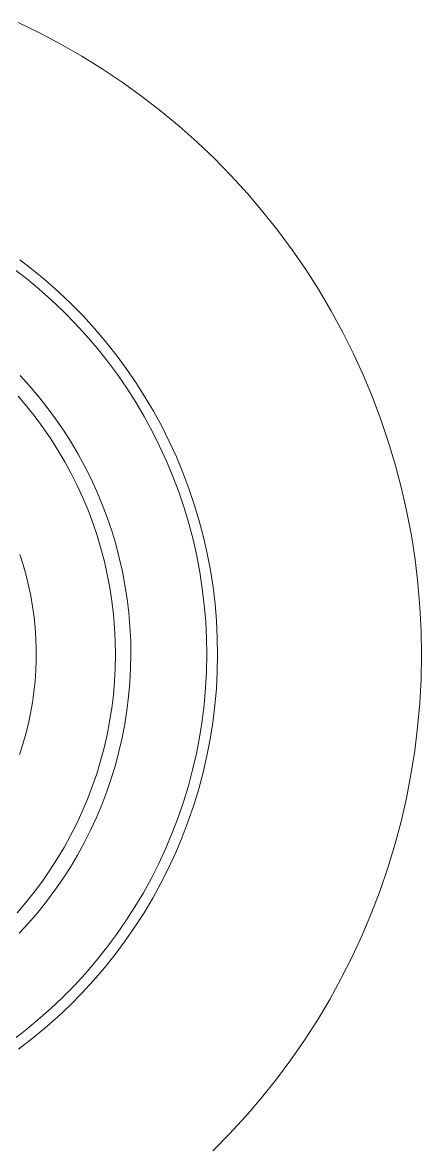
# Model space of a CAD drawing. Header units: inches. Extents: x -12 to 136, y -5 to 104.
# Drawn here: x 15.292 to 16.574, y 1.623 to 5.235 of the extents above; entities that cross this region are included whole.
import ezdxf

# ---------------------------------------------------------------- set-up
doc = ezdxf.new("R2010")
doc.units = ezdxf.units.IN
doc.layers.add('ZANO_R', color=7, linetype='Continuous', lineweight=0)

msp = doc.modelspace()

# ---------------------------------------------------------------- linework, layer by layer
at = {"layer": 'ZANO_R'}
for p, q in [((15.27757, 5.23451), (15.34699, 5.20094)), ((15.34699, 5.20094), (15.41521, 5.16499)), ((15.41521, 5.16499), (15.48215, 5.12671)), ((15.48215, 5.12671), (15.54772, 5.08614)), ((15.54772, 5.08614), (15.61186, 5.04333)), ((15.61186, 5.04333), (15.67448, 4.99833)), ((15.67448, 4.99833), (15.73551, 4.9512)), ((15.73551, 4.9512), (15.79488, 4.90199)), ((15.79488, 4.90199), (15.85251, 4.85076)), ((15.85251, 4.85076), (15.90834, 4.79757)), ((15.90834, 4.79757), (15.9623, 4.74249)), ((15.9623, 4.74249), (16.01433, 4.68557)), ((16.01433, 4.68557), (16.06436, 4.6269)), ((16.06436, 4.6269), (16.11234, 4.56653)), ((16.11234, 4.56653), (16.15821, 4.50454)), ((16.15821, 4.50454), (16.2019, 4.44101)), ((15.26239, 4.44525), (15.30458, 4.41267)), ((15.28311, 4.47306), (15.32625, 4.43975)), ((15.30458, 4.41267), (15.34561, 4.37865)), ((15.32625, 4.43975), (15.3682, 4.40497)), ((16.2019, 4.44101), (16.24338, 4.376)), ((15.34561, 4.37865), (15.38545, 4.34324)), ((15.3682, 4.40497), (15.40894, 4.36876)), ((16.24338, 4.376), (16.28259, 4.30961)), ((15.38545, 4.34324), (15.42404, 4.30648)), ((15.40894, 4.36876), (15.44839, 4.33117)), ((15.42404, 4.30648), (15.46134, 4.2684)), ((15.44839, 4.33117), (15.48653, 4.29224)), ((16.28259, 4.30961), (16.31949, 4.2419)), ((15.46134, 4.2684), (15.49731, 4.22906)), ((15.48653, 4.29224), (15.5233, 4.25202)), ((15.49731, 4.22906), (15.53189, 4.1885)), ((15.5233, 4.25202), (15.55866, 4.21055)), ((16.31949, 4.2419), (16.35403, 4.17295)), ((15.55866, 4.21055), (15.59257, 4.16788)), ((15.53189, 4.1885), (15.56505, 4.14678)), ((15.59257, 4.16788), (15.62499, 4.12407)), ((16.35403, 4.17295), (16.38616, 4.10286)), ((15.56505, 4.14678), (15.59675, 4.10393)), ((15.62499, 4.12407), (15.65587, 4.07917)), ((15.31456, 4.06771), (15.28428, 4.10084)), ((15.59675, 4.10393), (15.62696, 4.06001)), ((16.38616, 4.10286), (16.41586, 4.03169)), ((15.34369, 4.03355), (15.31456, 4.06771)), ((15.62696, 4.06001), (15.65563, 4.01508)), ((15.65587, 4.07917), (15.68518, 4.03323)), ((15.30554, 4.00215), (15.27753, 4.03501)), ((15.37161, 3.99841), (15.34369, 4.03355)), ((15.65563, 4.01508), (15.68273, 3.96919)), ((15.68518, 4.03323), (15.7129, 3.9863)), ((16.41586, 4.03169), (16.44308, 3.95955)), ((15.33241, 3.96835), (15.30554, 4.00215)), ((15.39831, 3.96233), (15.37161, 3.99841)), ((15.7129, 3.9863), (15.73897, 3.93845)), ((15.35809, 3.93364), (15.33241, 3.96835)), ((15.42375, 3.92535), (15.39831, 3.96233)), ((15.68273, 3.96919), (15.70824, 3.92238)), ((15.73897, 3.93845), (15.76338, 3.88972)), ((16.44308, 3.95955), (16.4678, 3.88651)), ((15.38256, 3.89806), (15.35809, 3.93364)), ((15.44789, 3.88751), (15.42375, 3.92535)), ((15.70824, 3.92238), (15.73211, 3.87473)), ((15.40579, 3.86166), (15.38256, 3.89806)), ((15.47071, 3.84886), (15.44789, 3.88751)), ((15.73211, 3.87473), (15.75432, 3.82628)), ((15.76338, 3.88972), (15.78609, 3.84018)), ((16.4678, 3.88651), (16.48998, 3.81265)), ((15.42774, 3.82448), (15.40579, 3.86166)), ((15.49219, 3.80945), (15.47071, 3.84886)), ((15.78609, 3.84018), (15.80708, 3.78989)), ((15.44841, 3.78656), (15.42774, 3.82448)), ((15.51229, 3.76932), (15.49219, 3.80945)), ((15.75432, 3.82628), (15.77485, 3.77709)), ((16.48998, 3.81265), (16.5096, 3.73808)), ((15.46774, 3.74796), (15.44841, 3.78656)), ((15.531, 3.72852), (15.51229, 3.76932)), ((15.77485, 3.77709), (15.79367, 3.72722)), ((15.80708, 3.78989), (15.82632, 3.7389)), ((15.48574, 3.70871), (15.46774, 3.74796)), ((15.54829, 3.68709), (15.531, 3.72852)), ((15.79367, 3.72722), (15.81075, 3.67673)), ((15.82632, 3.7389), (15.84379, 3.68728)), ((16.5096, 3.73808), (16.52664, 3.66288)), ((15.50237, 3.66886), (15.48574, 3.70871)), ((15.56413, 3.6451), (15.54829, 3.68709)), ((15.84379, 3.68728), (15.85947, 3.63508)), ((15.51761, 3.62846), (15.50237, 3.66886)), ((15.81075, 3.67673), (15.82609, 3.62568)), ((16.52664, 3.66288), (16.54106, 3.58713)), ((15.53146, 3.58756), (15.51761, 3.62846)), ((15.57852, 3.60258), (15.56413, 3.6451)), ((15.82609, 3.62568), (15.83965, 3.57414)), ((15.85947, 3.63508), (15.87333, 3.58238)), ((15.54388, 3.5462), (15.53146, 3.58756)), ((15.59143, 3.5596), (15.57852, 3.60258)), ((15.87333, 3.58238), (15.88537, 3.52923)), ((16.54106, 3.58713), (16.55287, 3.51092)), ((15.55486, 3.50444), (15.54388, 3.5462)), ((15.60285, 3.51619), (15.59143, 3.5596)), ((15.83965, 3.57414), (15.85142, 3.52215)), ((15.28361, 3.52648), (15.29407, 3.49372)), ((15.5644, 3.46233), (15.55486, 3.50444)), ((15.61277, 3.47241), (15.60285, 3.51619)), ((15.85142, 3.52215), (15.8614, 3.46979)), ((15.88537, 3.52923), (15.89557, 3.47569)), ((16.55287, 3.51092), (16.56204, 3.43436)), ((15.29407, 3.49372), (15.3034, 3.46061)), ((15.62117, 3.42832), (15.61277, 3.47241)), ((15.8614, 3.46979), (15.86955, 3.41712)), ((15.89557, 3.47569), (15.90391, 3.42184)), ((15.3034, 3.46061), (15.31157, 3.4272)), ((15.57248, 3.41991), (15.5644, 3.46233)), ((16.56204, 3.43436), (16.56855, 3.35753)), ((15.31157, 3.4272), (15.31859, 3.39353)), ((15.57909, 3.37724), (15.57248, 3.41991)), ((15.62804, 3.38396), (15.62117, 3.42832)), ((15.86955, 3.41712), (15.87589, 3.3642)), ((15.90391, 3.42184), (15.91039, 3.36772)), ((15.31859, 3.39353), (15.32444, 3.35964)), ((15.32444, 3.35964), (15.32912, 3.32557)), ((15.58422, 3.33437), (15.57909, 3.37724)), ((15.63337, 3.3394), (15.62804, 3.38396)), ((15.87589, 3.3642), (15.8804, 3.31109)), ((15.91039, 3.36772), (15.915, 3.31342)), ((15.32912, 3.32557), (15.33262, 3.29136)), ((15.58787, 3.29135), (15.58422, 3.33437)), ((15.63717, 3.29467), (15.63337, 3.3394)), ((16.56855, 3.35753), (16.57242, 3.28051)), ((15.33262, 3.29136), (15.33493, 3.25704)), ((15.59004, 3.24822), (15.58787, 3.29135)), ((15.63942, 3.24984), (15.63717, 3.29467)), ((15.8804, 3.31109), (15.88307, 3.25785)), ((15.915, 3.31342), (15.91773, 3.25899)), ((15.33493, 3.25704), (15.33606, 3.22267)), ((15.88307, 3.25785), (15.8839, 3.20456)), ((15.91773, 3.25899), (15.91858, 3.2045)), ((16.57242, 3.28051), (16.57362, 3.20341)), ((15.33606, 3.22267), (15.336, 3.18827)), ((15.59071, 3.20505), (15.59004, 3.24822)), ((15.64012, 3.20496), (15.63942, 3.24984)), ((15.336, 3.18827), (15.33476, 3.1539)), ((15.58989, 3.16187), (15.59071, 3.20505)), ((15.63927, 3.16009), (15.64012, 3.20496)), ((15.8839, 3.20456), (15.88289, 3.15127)), ((15.91858, 3.2045), (15.91755, 3.15001)), ((16.57362, 3.20341), (16.57216, 3.12631)), ((15.33476, 3.1539), (15.33233, 3.1196)), ((15.58759, 3.11876), (15.58989, 3.16187)), ((15.63687, 3.11527), (15.63927, 3.16009)), ((15.88289, 3.15127), (15.88004, 3.09804)), ((15.91755, 3.15001), (15.91464, 3.09559)), ((15.33233, 3.1196), (15.32872, 3.08539)), ((15.58379, 3.07574), (15.58759, 3.11876)), ((15.63293, 3.07055), (15.63687, 3.11527)), ((16.57216, 3.12631), (16.56804, 3.04931)), ((15.32872, 3.08539), (15.32393, 3.05134)), ((15.57852, 3.03289), (15.58379, 3.07574)), ((15.62744, 3.02601), (15.63293, 3.07055)), ((15.88004, 3.09804), (15.87536, 3.04495)), ((15.91464, 3.09559), (15.90985, 3.04131)), ((15.32393, 3.05134), (15.31796, 3.01746)), ((15.87536, 3.04495), (15.86885, 2.99205)), ((15.90985, 3.04131), (15.90319, 2.98722)), ((16.56804, 3.04931), (16.56127, 2.9725)), ((15.31796, 3.01746), (15.31083, 2.98382)), ((15.57176, 2.99024), (15.57852, 3.03289)), ((15.62042, 2.98167), (15.62744, 3.02601)), ((15.31083, 2.98382), (15.30255, 2.95044)), ((15.56354, 2.94785), (15.57176, 2.99024)), ((15.61188, 2.93761), (15.62042, 2.98167)), ((15.86885, 2.99205), (15.86051, 2.9394)), ((15.90319, 2.98722), (15.89467, 2.93339)), ((16.56127, 2.9725), (16.55184, 2.89597)), ((15.30255, 2.95044), (15.29311, 2.91737)), ((15.55387, 2.90577), (15.56354, 2.94785)), ((15.60182, 2.89387), (15.61188, 2.93761)), ((15.86051, 2.9394), (15.85037, 2.88708)), ((15.89467, 2.93339), (15.88429, 2.87989)), ((15.29311, 2.91737), (15.28254, 2.88464)), ((15.54274, 2.86405), (15.55387, 2.90577)), ((15.59025, 2.8505), (15.60182, 2.89387)), ((16.55184, 2.89597), (16.53979, 2.8198)), ((15.53018, 2.82273), (15.54274, 2.86405)), ((15.85037, 2.88708), (15.83842, 2.83513)), ((15.88429, 2.87989), (15.87208, 2.82678)), ((15.51621, 2.78188), (15.53018, 2.82273)), ((15.5772, 2.80755), (15.59025, 2.8505)), ((15.83842, 2.83513), (15.82469, 2.78363)), ((15.87208, 2.82678), (15.85804, 2.77412)), ((16.53979, 2.8198), (16.52511, 2.7441)), ((15.50083, 2.74153), (15.51621, 2.78188)), ((15.56267, 2.76508), (15.5772, 2.80755)), ((15.82469, 2.78363), (15.80918, 2.73263)), ((15.54668, 2.72314), (15.56267, 2.76508)), ((15.85804, 2.77412), (15.84219, 2.72198)), ((15.48406, 2.70174), (15.50083, 2.74153)), ((15.52926, 2.68178), (15.54668, 2.72314)), ((15.80918, 2.73263), (15.79193, 2.6822)), ((15.84219, 2.72198), (15.82454, 2.67041)), ((16.52511, 2.7441), (16.50782, 2.66896)), ((15.46594, 2.66255), (15.48406, 2.70174)), ((15.51042, 2.64104), (15.52926, 2.68178)), ((15.79193, 2.6822), (15.77295, 2.6324)), ((15.44647, 2.62401), (15.46594, 2.66255)), ((15.49018, 2.60097), (15.51042, 2.64104)), ((15.82454, 2.67041), (15.80513, 2.61949)), ((16.50782, 2.66896), (16.48796, 2.59445)), ((15.42568, 2.58616), (15.44647, 2.62401)), ((15.46857, 2.56163), (15.49018, 2.60097)), ((15.77295, 2.6324), (15.75226, 2.58328)), ((15.80513, 2.61949), (15.78398, 2.56926)), ((15.4036, 2.54905), (15.42568, 2.58616)), ((15.75226, 2.58328), (15.72988, 2.5349)), ((15.78398, 2.56926), (15.7611, 2.5198)), ((16.48796, 2.59445), (16.46553, 2.52067)), ((15.38026, 2.51273), (15.4036, 2.54905)), ((15.44562, 2.52306), (15.46857, 2.56163)), ((15.72988, 2.5349), (15.70585, 2.48732)), ((15.38026, 2.51273), (15.35567, 2.47723)), ((15.42135, 2.4853), (15.44562, 2.52306)), ((15.7611, 2.5198), (15.73653, 2.47116)), ((16.46553, 2.52067), (16.44057, 2.44771)), ((15.35567, 2.47723), (15.32987, 2.44261)), ((15.39579, 2.4484), (15.42135, 2.4853)), ((15.70585, 2.48732), (15.68019, 2.4406)), ((15.73653, 2.47116), (15.7103, 2.42339)), ((15.32987, 2.44261), (15.30289, 2.4089)), ((15.36897, 2.41241), (15.39579, 2.4484)), ((15.68019, 2.4406), (15.65293, 2.3948)), ((15.7103, 2.42339), (15.68243, 2.37655)), ((16.44057, 2.44771), (16.4131, 2.37566)), ((15.30289, 2.4089), (15.27477, 2.37613)), ((15.34093, 2.37737), (15.36897, 2.41241)), ((15.65293, 2.3948), (15.62411, 2.34996)), ((15.31169, 2.34331), (15.34093, 2.37737)), ((15.62411, 2.34996), (15.59376, 2.30615)), ((15.68243, 2.37655), (15.65296, 2.33071)), ((16.4131, 2.37566), (16.38317, 2.30459)), ((15.2813, 2.31028), (15.31169, 2.34331)), ((15.65296, 2.33071), (15.62193, 2.28591)), ((15.59376, 2.30615), (15.56192, 2.26341)), ((15.62193, 2.28591), (15.58937, 2.24221)), ((16.38317, 2.30459), (16.3508, 2.23461)), ((15.56192, 2.26341), (15.52862, 2.22179)), ((15.58937, 2.24221), (15.55532, 2.19966)), ((15.52862, 2.22179), (15.4939, 2.18135)), ((16.3508, 2.23461), (16.31603, 2.16578)), ((15.4939, 2.18135), (15.4578, 2.14213)), ((15.55532, 2.19966), (15.51982, 2.15831)), ((15.4578, 2.14213), (15.42038, 2.10418)), ((15.51982, 2.15831), (15.48291, 2.11821)), ((16.31603, 2.16578), (16.27891, 2.09819)), ((15.42038, 2.10418), (15.38166, 2.06754)), ((15.48291, 2.11821), (15.44465, 2.0794)), ((16.27891, 2.09819), (16.23948, 2.03192)), ((15.38166, 2.06754), (15.34171, 2.03226)), ((15.44465, 2.0794), (15.40506, 2.04194)), ((15.34171, 2.03226), (15.30056, 1.99838)), ((15.40506, 2.04194), (15.36421, 2.00587)), ((16.23948, 2.03192), (16.19779, 1.96706)), ((15.30056, 1.99838), (15.25827, 1.96594)), ((15.36421, 2.00587), (15.32214, 1.97123)), ((15.32214, 1.97123), (15.27889, 1.93807)), ((16.19779, 1.96706), (16.15388, 1.90367)), ((16.15388, 1.90367), (16.10781, 1.84183)), ((16.10781, 1.84183), (16.05963, 1.78163)), ((16.05963, 1.78163), (16.0094, 1.72312)), ((16.0094, 1.72312), (15.95718, 1.66638)), ((15.95718, 1.66638), (15.90304, 1.61147))]:
    msp.add_line(p, q, dxfattribs=at)

doc.saveas('drawing.dxf')
